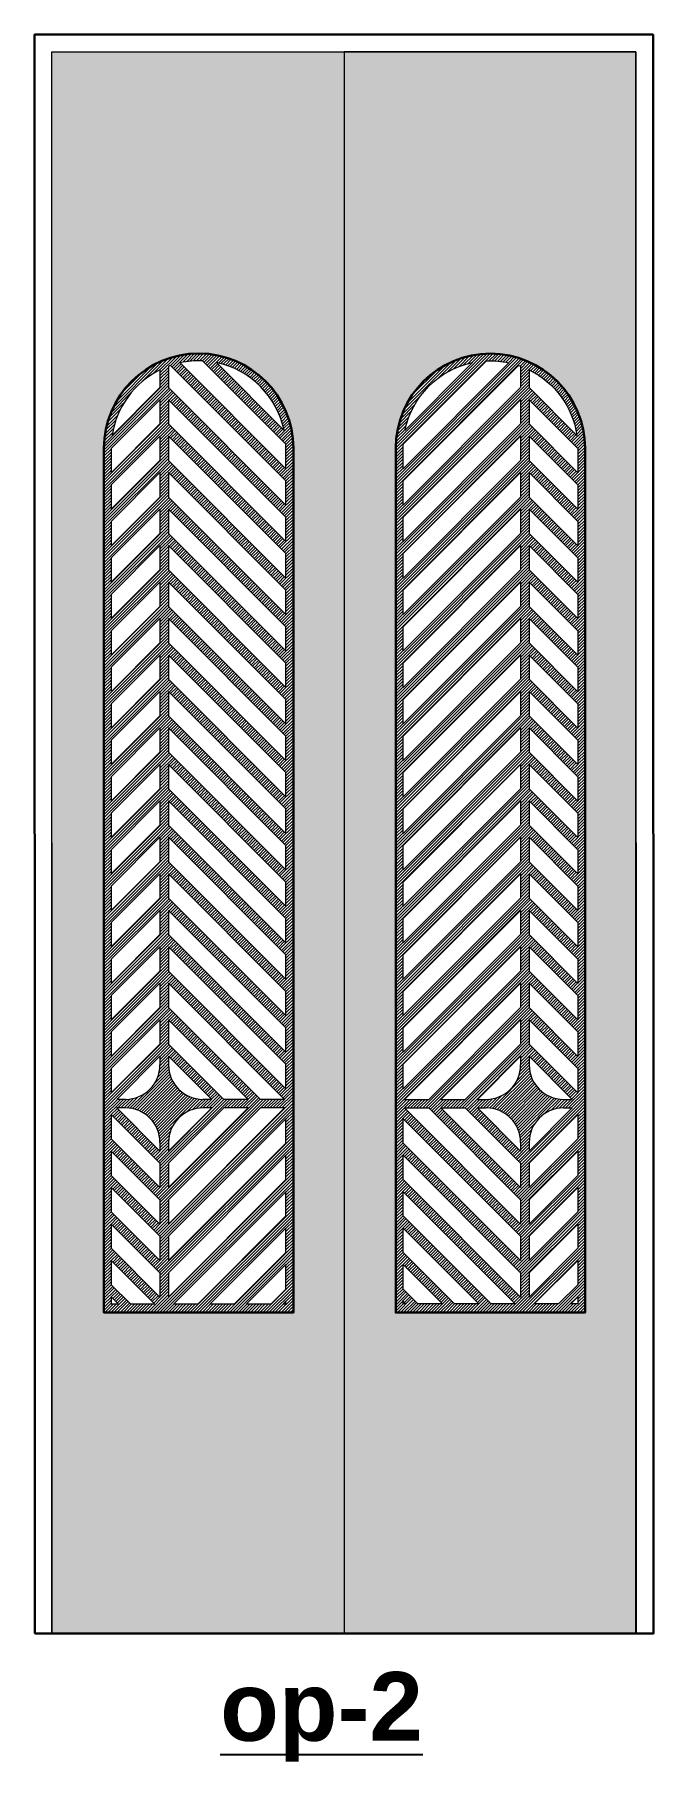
# Model space of a CAD drawing. Header units: millimetres. Extents: x 35877 to 3066687, y -650199 to -40525.
# Drawn here: x 147686.2 to 147722.2, y -180432.8 to -180332.4 of the extents above; entities that cross this region are included whole.
import ezdxf

# ---------------------------------------------------------------- set-up
doc = ezdxf.new("R2010")
doc.units = ezdxf.units.MM
doc.header["$MEASUREMENT"] = 0
for name, color, linetype, lineweight in [('A8_FURNITURE', 32, 'Continuous', 30), ('dim05', 1, 'Continuous', 13), ('doors', 36, 'Continuous', 15), ('Elevation 4.5', 206, 'Continuous', 5), ('Text', 7, 'Continuous', 15), ('wall', 7, 'Continuous', 30)]:
    doc.layers.add(name, color=color, linetype=linetype, lineweight=lineweight)
doc.styles.get("Standard").update_dxf_attribs({"font": 'arial.ttf', "height": 6})

msp = doc.modelspace()

# ---------------------------------------------------------------- hatches: boundary and pattern name
at = {"layer": 'A8_FURNITURE', "lineweight": 0, "true_color": 0x636466, "transparency": 33554687}
h = msp.add_hatch(dxfattribs=at)
h.set_pattern_fill('ANSI31', color=251)
h.set_pattern_definition([(45, (12.41911, 122.24368), (-0.08838834765, 0.08838834765), [])])
h.paths.add_polyline_path([(147690.22, -180356.43, -1), (147701.24, -180356.43), (147701.24, -180406.7), (147690.22, -180406.7)])
h.paths.add_polyline_path([(147693.98, -180396.8), (147693.98, -180397.31), (147696.49, -180394.8), (147695.98, -180394.8, 0.414214)], flags=16)
h.paths.add_polyline_path([(147691.48, -180394.8), (147690.97, -180394.8), (147693.48, -180397.31), (147693.48, -180396.8, 0.414214)], flags=16)
h.paths.add_polyline_path([(147695.98, -180394.3), (147696.49, -180394.3), (147693.98, -180391.79), (147693.98, -180392.3, 0.414214)], flags=16)
h.paths.add_polyline_path([(147693.48, -180392.3), (147693.48, -180391.79), (147690.97, -180394.3), (147691.48, -180394.3, 0.414214)], flags=16)
h.paths.add_polyline_path([(147693.98, -180398.02), (147693.98, -180399.43), (147698.61, -180394.8), (147697.19, -180394.8)], flags=16)
h.paths.add_polyline_path([(147690.64, -180395.18), (147690.64, -180396.6), (147693.48, -180399.43), (147693.48, -180398.02)], flags=16)
h.paths.add_polyline_path([(147697.19, -180394.3), (147698.61, -180394.3), (147693.98, -180389.67), (147693.98, -180391.09)], flags=16)
h.paths.add_polyline_path([(147693.48, -180391.09), (147693.48, -180389.67), (147690.64, -180392.51), (147690.64, -180393.92)], flags=16)
h.paths.add_polyline_path([(147693.98, -180400.14), (147693.98, -180401.55), (147700.73, -180394.8), (147699.32, -180394.8)], flags=16)
h.paths.add_polyline_path([(147690.64, -180397.31), (147690.64, -180398.72), (147693.48, -180401.55), (147693.48, -180400.14)], flags=16)
h.paths.add_polyline_path([(147699.32, -180394.3), (147700.73, -180394.3), (147693.98, -180387.55), (147693.98, -180388.96)], flags=16)
h.paths.add_polyline_path([(147693.48, -180388.96), (147693.48, -180387.55), (147690.64, -180390.38), (147690.64, -180391.8)], flags=16)
h.paths.add_polyline_path([(147693.98, -180402.26), (147693.98, -180403.68), (147700.81, -180396.84), (147700.81, -180395.43)], flags=16)
h.paths.add_polyline_path([(147690.64, -180399.43), (147690.64, -180400.84), (147693.48, -180403.68), (147693.48, -180402.26)], flags=16)
h.paths.add_polyline_path([(147700.81, -180393.68), (147700.81, -180392.26), (147693.98, -180385.43), (147693.98, -180386.84)], flags=16)
h.paths.add_polyline_path([(147690.64, -180389.68), (147693.48, -180386.84), (147693.48, -180385.43), (147690.64, -180388.26)], flags=16)
h.paths.add_polyline_path([(147693.98, -180404.38), (147693.98, -180405.8), (147700.81, -180398.96), (147700.81, -180397.55)], flags=16)
h.paths.add_polyline_path([(147700.81, -180391.56), (147700.81, -180390.14), (147693.98, -180383.31), (147693.98, -180384.72)], flags=16)
h.paths.add_polyline_path([(147690.64, -180401.55), (147690.64, -180402.96), (147693.48, -180405.8), (147693.48, -180404.38)], flags=16)
h.paths.add_polyline_path([(147694.28, -180406.2), (147695.7, -180406.2), (147700.81, -180401.08), (147700.81, -180399.67)], flags=16)
h.paths.add_polyline_path([(147690.64, -180387.56), (147693.48, -180384.72), (147693.48, -180383.31), (147690.64, -180386.14)], flags=16)
h.paths.add_polyline_path([(147700.81, -180389.43), (147700.81, -180388.02), (147693.98, -180381.19), (147693.98, -180382.6)], flags=16)
h.paths.add_polyline_path([(147690.64, -180403.67), (147690.64, -180405.08), (147691.76, -180406.2), (147693.17, -180406.2)], flags=16)
h.paths.add_polyline_path([(147700.81, -180401.79), (147696.4, -180406.2), (147697.82, -180406.2), (147700.81, -180403.2)], flags=16)
h.paths.add_polyline_path([(147690.64, -180385.43), (147693.48, -180382.6), (147693.48, -180381.19), (147690.64, -180384.02)], flags=16)
h.paths.add_polyline_path([(147700.81, -180387.31), (147700.81, -180385.9), (147693.98, -180379.06), (147693.98, -180380.48)], flags=16)
h.paths.add_polyline_path([(147700.81, -180403.91), (147698.52, -180406.2), (147699.94, -180406.2), (147700.81, -180405.33)], flags=16)
h.paths.add_polyline_path([(147690.64, -180405.79), (147690.64, -180406.2), (147691.05, -180406.2)], flags=16)
h.paths.add_polyline_path([(147700.81, -180385.19), (147700.81, -180383.78), (147693.98, -180376.94), (147693.98, -180378.36)], flags=16)
h.paths.add_polyline_path([(147690.64, -180383.31), (147693.48, -180380.48), (147693.48, -180379.06), (147690.64, -180381.9)], flags=16)
h.paths.add_polyline_path([(147700.81, -180406.03), (147700.65, -180406.2), (147700.81, -180406.2)], flags=16)
h.paths.add_polyline_path([(147700.81, -180383.07), (147700.81, -180381.66), (147693.98, -180374.82), (147693.98, -180376.24)], flags=16)
h.paths.add_polyline_path([(147690.64, -180381.19), (147693.48, -180378.36), (147693.48, -180376.94), (147690.64, -180379.78)], flags=16)
h.paths.add_polyline_path([(147700.81, -180380.95), (147700.81, -180379.54), (147693.98, -180372.7), (147693.98, -180374.11)], flags=16)
h.paths.add_polyline_path([(147690.64, -180379.07), (147693.48, -180376.24), (147693.48, -180374.82), (147690.64, -180377.66)], flags=16)
h.paths.add_polyline_path([(147700.81, -180378.83), (147700.81, -180377.41), (147693.98, -180370.58), (147693.98, -180371.99)], flags=16)
h.paths.add_polyline_path([(147690.64, -180376.95), (147693.48, -180374.11), (147693.48, -180372.7), (147690.64, -180375.54)], flags=16)
h.paths.add_polyline_path([(147700.81, -180376.71), (147700.81, -180375.29), (147693.98, -180368.46), (147693.98, -180369.87)], flags=16)
h.paths.add_polyline_path([(147690.64, -180374.83), (147693.48, -180371.99), (147693.48, -180370.58), (147690.64, -180373.41)], flags=16)
h.paths.add_polyline_path([(147700.81, -180374.59), (147700.81, -180373.17), (147693.98, -180366.34), (147693.98, -180367.75)], flags=16)
h.paths.add_polyline_path([(147690.64, -180372.71), (147693.48, -180369.87), (147693.48, -180368.46), (147690.64, -180371.29)], flags=16)
h.paths.add_polyline_path([(147700.81, -180372.46), (147700.81, -180371.05), (147693.98, -180364.22), (147693.98, -180365.63)], flags=16)
h.paths.add_polyline_path([(147690.64, -180370.59), (147693.48, -180367.75), (147693.48, -180366.34), (147690.64, -180369.17)], flags=16)
h.paths.add_polyline_path([(147700.81, -180370.34), (147700.81, -180368.93), (147693.98, -180362.09), (147693.98, -180363.51)], flags=16)
h.paths.add_polyline_path([(147690.64, -180368.46), (147693.48, -180365.63), (147693.48, -180364.22), (147690.64, -180367.05)], flags=16)
h.paths.add_polyline_path([(147700.81, -180368.22), (147700.81, -180366.81), (147693.98, -180359.97), (147693.98, -180361.39)], flags=16)
h.paths.add_polyline_path([(147690.64, -180366.34), (147693.48, -180363.51), (147693.48, -180362.09), (147690.64, -180364.93)], flags=16)
h.paths.add_polyline_path([(147700.81, -180366.1), (147700.81, -180364.69), (147693.98, -180357.85), (147693.98, -180359.27)], flags=16)
h.paths.add_polyline_path([(147690.64, -180364.22), (147693.48, -180361.39), (147693.48, -180359.97), (147690.64, -180362.81)], flags=16)
h.paths.add_polyline_path([(147700.81, -180363.98), (147700.81, -180362.56), (147693.98, -180355.73), (147693.98, -180357.14)], flags=16)
h.paths.add_polyline_path([(147690.64, -180362.1), (147693.48, -180359.27), (147693.48, -180357.85), (147690.64, -180360.69)], flags=16)
h.paths.add_polyline_path([(147700.81, -180361.86), (147700.81, -180360.44), (147693.98, -180353.61), (147693.98, -180355.02)], flags=16)
h.paths.add_polyline_path([(147690.64, -180359.98), (147693.48, -180357.14), (147693.48, -180355.73), (147690.64, -180358.56)], flags=16)
h.paths.add_polyline_path([(147700.81, -180359.74), (147700.81, -180358.32), (147694.1, -180351.61, 0.006506), (147693.98, -180351.66), (147693.98, -180352.9)], flags=16)
h.paths.add_polyline_path([(147690.64, -180357.86), (147693.48, -180355.02), (147693.48, -180353.61), (147690.64, -180356.44)], flags=16)
h.paths.add_polyline_path([(147700.81, -180357.62), (147700.81, -180356.43, 0.011552), (147700.81, -180356.2), (147695.96, -180351.35, 0.06468), (147694.66, -180351.46)], flags=16)
h.paths.add_polyline_path([(147690.7, -180355.68), (147693.48, -180352.9), (147693.48, -180351.87, 0.245916)], flags=16)
h.paths.add_polyline_path([(147700.7, -180355.39, 0.297541), (147696.77, -180351.45)], flags=16)
h = msp.add_hatch(dxfattribs=at)
h.set_pattern_fill('ANSI31', color=251)
h.set_pattern_definition([(45, (46.41413, 122.24368), (-0.08838834765, 0.08838834765), [])])
h.paths.add_polyline_path([(147718.21, -180356.43, 1), (147707.2, -180356.43), (147707.2, -180406.7), (147718.21, -180406.7)])
h.paths.add_polyline_path([(147714.46, -180396.8), (147714.46, -180397.31), (147711.95, -180394.8), (147712.46, -180394.8, -0.414214)], flags=16)
h.paths.add_polyline_path([(147716.96, -180394.8), (147717.47, -180394.8), (147714.96, -180397.31), (147714.96, -180396.8, -0.414214)], flags=16)
h.paths.add_polyline_path([(147712.46, -180394.3), (147711.95, -180394.3), (147714.46, -180391.79), (147714.46, -180392.3, -0.414214)], flags=16)
h.paths.add_polyline_path([(147714.96, -180392.3), (147714.96, -180391.79), (147717.47, -180394.3), (147716.96, -180394.3, -0.414214)], flags=16)
h.paths.add_polyline_path([(147714.46, -180398.02), (147714.46, -180399.43), (147709.82, -180394.8), (147711.24, -180394.8)], flags=16)
h.paths.add_polyline_path([(147717.79, -180395.18), (147717.79, -180396.6), (147714.96, -180399.43), (147714.96, -180398.02)], flags=16)
h.paths.add_polyline_path([(147711.24, -180394.3), (147709.82, -180394.3), (147714.46, -180389.67), (147714.46, -180391.09)], flags=16)
h.paths.add_polyline_path([(147714.96, -180391.09), (147714.96, -180389.67), (147717.79, -180392.51), (147717.79, -180393.92)], flags=16)
h.paths.add_polyline_path([(147714.46, -180400.14), (147714.46, -180401.55), (147707.7, -180394.8), (147709.12, -180394.8)], flags=16)
h.paths.add_polyline_path([(147717.79, -180397.31), (147717.79, -180398.72), (147714.96, -180401.55), (147714.96, -180400.14)], flags=16)
h.paths.add_polyline_path([(147709.12, -180394.3), (147707.7, -180394.3), (147714.46, -180387.55), (147714.46, -180388.96)], flags=16)
h.paths.add_polyline_path([(147714.96, -180388.96), (147714.96, -180387.55), (147717.79, -180390.38), (147717.79, -180391.8)], flags=16)
h.paths.add_polyline_path([(147714.46, -180402.26), (147714.46, -180403.68), (147707.62, -180396.84), (147707.62, -180395.43)], flags=16)
h.paths.add_polyline_path([(147717.79, -180399.43), (147717.79, -180400.84), (147714.96, -180403.68), (147714.96, -180402.26)], flags=16)
h.paths.add_polyline_path([(147707.62, -180393.68), (147707.62, -180392.26), (147714.46, -180385.43), (147714.46, -180386.84)], flags=16)
h.paths.add_polyline_path([(147717.79, -180389.68), (147714.96, -180386.84), (147714.96, -180385.43), (147717.79, -180388.26)], flags=16)
h.paths.add_polyline_path([(147714.46, -180404.38), (147714.46, -180405.8), (147707.62, -180398.96), (147707.62, -180397.55)], flags=16)
h.paths.add_polyline_path([(147707.62, -180391.56), (147707.62, -180390.14), (147714.46, -180383.31), (147714.46, -180384.72)], flags=16)
h.paths.add_polyline_path([(147717.79, -180401.55), (147717.79, -180402.96), (147714.96, -180405.8), (147714.96, -180404.38)], flags=16)
h.paths.add_polyline_path([(147714.15, -180406.2), (147712.74, -180406.2), (147707.62, -180401.08), (147707.62, -180399.67)], flags=16)
h.paths.add_polyline_path([(147717.79, -180387.56), (147714.96, -180384.72), (147714.96, -180383.31), (147717.79, -180386.14)], flags=16)
h.paths.add_polyline_path([(147707.62, -180389.43), (147707.62, -180388.02), (147714.46, -180381.19), (147714.46, -180382.6)], flags=16)
h.paths.add_polyline_path([(147717.79, -180403.67), (147717.79, -180405.08), (147716.67, -180406.2), (147715.26, -180406.2)], flags=16)
h.paths.add_polyline_path([(147707.62, -180401.79), (147712.03, -180406.2), (147710.61, -180406.2), (147707.62, -180403.2)], flags=16)
h.paths.add_polyline_path([(147717.79, -180385.43), (147714.96, -180382.6), (147714.96, -180381.19), (147717.79, -180384.02)], flags=16)
h.paths.add_polyline_path([(147707.62, -180387.31), (147707.62, -180385.9), (147714.46, -180379.06), (147714.46, -180380.48)], flags=16)
h.paths.add_polyline_path([(147707.62, -180403.91), (147709.91, -180406.2), (147708.49, -180406.2), (147707.62, -180405.33)], flags=16)
h.paths.add_polyline_path([(147717.79, -180405.79), (147717.79, -180406.2), (147717.38, -180406.2)], flags=16)
h.paths.add_polyline_path([(147707.62, -180385.19), (147707.62, -180383.78), (147714.46, -180376.94), (147714.46, -180378.36)], flags=16)
h.paths.add_polyline_path([(147717.79, -180383.31), (147714.96, -180380.48), (147714.96, -180379.06), (147717.79, -180381.9)], flags=16)
h.paths.add_polyline_path([(147707.62, -180406.03), (147707.79, -180406.2), (147707.62, -180406.2)], flags=16)
h.paths.add_polyline_path([(147707.62, -180383.07), (147707.62, -180381.66), (147714.46, -180374.82), (147714.46, -180376.24)], flags=16)
h.paths.add_polyline_path([(147717.79, -180381.19), (147714.96, -180378.36), (147714.96, -180376.94), (147717.79, -180379.78)], flags=16)
h.paths.add_polyline_path([(147707.62, -180380.95), (147707.62, -180379.54), (147714.46, -180372.7), (147714.46, -180374.11)], flags=16)
h.paths.add_polyline_path([(147717.79, -180379.07), (147714.96, -180376.24), (147714.96, -180374.82), (147717.79, -180377.66)], flags=16)
h.paths.add_polyline_path([(147707.62, -180378.83), (147707.62, -180377.41), (147714.46, -180370.58), (147714.46, -180371.99)], flags=16)
h.paths.add_polyline_path([(147717.79, -180376.95), (147714.96, -180374.11), (147714.96, -180372.7), (147717.79, -180375.54)], flags=16)
h.paths.add_polyline_path([(147707.62, -180376.71), (147707.62, -180375.29), (147714.46, -180368.46), (147714.46, -180369.87)], flags=16)
h.paths.add_polyline_path([(147717.79, -180374.83), (147714.96, -180371.99), (147714.96, -180370.58), (147717.79, -180373.41)], flags=16)
h.paths.add_polyline_path([(147707.62, -180374.59), (147707.62, -180373.17), (147714.46, -180366.34), (147714.46, -180367.75)], flags=16)
h.paths.add_polyline_path([(147717.79, -180372.71), (147714.96, -180369.87), (147714.96, -180368.46), (147717.79, -180371.29)], flags=16)
h.paths.add_polyline_path([(147707.62, -180372.46), (147707.62, -180371.05), (147714.46, -180364.22), (147714.46, -180365.63)], flags=16)
h.paths.add_polyline_path([(147717.79, -180370.59), (147714.96, -180367.75), (147714.96, -180366.34), (147717.79, -180369.17)], flags=16)
h.paths.add_polyline_path([(147707.62, -180370.34), (147707.62, -180368.93), (147714.46, -180362.09), (147714.46, -180363.51)], flags=16)
h.paths.add_polyline_path([(147717.79, -180368.46), (147714.96, -180365.63), (147714.96, -180364.22), (147717.79, -180367.05)], flags=16)
h.paths.add_polyline_path([(147707.62, -180368.22), (147707.62, -180366.81), (147714.46, -180359.97), (147714.46, -180361.39)], flags=16)
h.paths.add_polyline_path([(147717.79, -180366.34), (147714.96, -180363.51), (147714.96, -180362.09), (147717.79, -180364.93)], flags=16)
h.paths.add_polyline_path([(147707.62, -180366.1), (147707.62, -180364.69), (147714.46, -180357.85), (147714.46, -180359.27)], flags=16)
h.paths.add_polyline_path([(147717.79, -180364.22), (147714.96, -180361.39), (147714.96, -180359.97), (147717.79, -180362.81)], flags=16)
h.paths.add_polyline_path([(147707.62, -180363.98), (147707.62, -180362.56), (147714.46, -180355.73), (147714.46, -180357.14)], flags=16)
h.paths.add_polyline_path([(147717.79, -180362.1), (147714.96, -180359.27), (147714.96, -180357.85), (147717.79, -180360.69)], flags=16)
h.paths.add_polyline_path([(147707.62, -180361.86), (147707.62, -180360.44), (147714.46, -180353.61), (147714.46, -180355.02)], flags=16)
h.paths.add_polyline_path([(147717.79, -180359.98), (147714.96, -180357.14), (147714.96, -180355.73), (147717.79, -180358.56)], flags=16)
h.paths.add_polyline_path([(147707.62, -180359.74), (147707.62, -180358.32), (147714.33, -180351.61, -0.006506), (147714.46, -180351.66), (147714.46, -180352.9)], flags=16)
h.paths.add_polyline_path([(147717.79, -180357.86), (147714.96, -180355.02), (147714.96, -180353.61), (147717.79, -180356.44)], flags=16)
h.paths.add_polyline_path([(147707.62, -180357.62), (147707.62, -180356.43, -0.011552), (147707.63, -180356.2), (147712.47, -180351.35, -0.06468), (147713.78, -180351.46)], flags=16)
h.paths.add_polyline_path([(147717.74, -180355.68), (147714.96, -180352.9), (147714.96, -180351.87, -0.245916)], flags=16)
h.paths.add_polyline_path([(147707.73, -180355.39, -0.297541), (147711.66, -180351.45)], flags=16)
at = {"layer": 'dim05', "lineweight": 0, "true_color": 0xfecc66, "transparency": 33554630}
h = msp.add_hatch(color=31, dxfattribs=at)
h.dxf.hatch_style = 1
h.paths.add_polyline_path([(147704.2, -180333.37), (147687.18, -180333.37), (147687.2, -180425.37), (147704.2, -180425.37)])
h.paths.add_polyline_path([(147701.24, -180356.43), (147701.24, -180406.7), (147690.22, -180406.7), (147690.22, -180356.43, -1)], flags=16)
h.paths.add_polyline_path([(147696.77, -180351.45, -0.297541), (147700.7, -180355.39)], flags=0)
h.paths.add_polyline_path([(147695.96, -180351.35), (147700.81, -180356.2, -0.011552), (147700.81, -180356.43), (147700.81, -180357.62), (147694.66, -180351.46, -0.06468)], flags=0)
h.paths.add_polyline_path([(147694.1, -180351.61), (147700.81, -180358.32), (147700.81, -180359.74), (147693.98, -180352.9), (147693.98, -180351.66, -0.006506)], flags=0)
h.paths.add_polyline_path([(147693.48, -180351.87), (147693.48, -180352.9), (147690.7, -180355.68, -0.245916)], flags=0)
h.paths.add_polyline_path([(147693.98, -180353.61), (147700.81, -180360.44), (147700.81, -180361.86), (147693.98, -180355.02)], flags=0)
h.paths.add_polyline_path([(147693.48, -180353.61), (147693.48, -180355.02), (147690.64, -180357.86), (147690.64, -180356.44)], flags=0)
h.paths.add_polyline_path([(147693.98, -180355.73), (147700.81, -180362.56), (147700.81, -180363.98), (147693.98, -180357.14)], flags=0)
h.paths.add_polyline_path([(147693.48, -180355.73), (147693.48, -180357.14), (147690.64, -180359.98), (147690.64, -180358.56)], flags=0)
h.paths.add_polyline_path([(147693.98, -180357.85), (147700.81, -180364.69), (147700.81, -180366.1), (147693.98, -180359.27)], flags=0)
h.paths.add_polyline_path([(147693.48, -180357.85), (147693.48, -180359.27), (147690.64, -180362.1), (147690.64, -180360.69)], flags=0)
h.paths.add_polyline_path([(147693.98, -180359.97), (147700.81, -180366.81), (147700.81, -180368.22), (147693.98, -180361.39)], flags=0)
h.paths.add_polyline_path([(147693.48, -180359.97), (147693.48, -180361.39), (147690.64, -180364.22), (147690.64, -180362.81)], flags=0)
h.paths.add_polyline_path([(147693.98, -180362.09), (147700.81, -180368.93), (147700.81, -180370.34), (147693.98, -180363.51)], flags=0)
h.paths.add_polyline_path([(147693.48, -180362.09), (147693.48, -180363.51), (147690.64, -180366.34), (147690.64, -180364.93)], flags=0)
h.paths.add_polyline_path([(147693.98, -180364.22), (147700.81, -180371.05), (147700.81, -180372.46), (147693.98, -180365.63)], flags=0)
h.paths.add_polyline_path([(147693.48, -180364.22), (147693.48, -180365.63), (147690.64, -180368.46), (147690.64, -180367.05)], flags=0)
h.paths.add_polyline_path([(147693.98, -180366.34), (147700.81, -180373.17), (147700.81, -180374.59), (147693.98, -180367.75)], flags=0)
h.paths.add_polyline_path([(147693.48, -180366.34), (147693.48, -180367.75), (147690.64, -180370.59), (147690.64, -180369.17)], flags=0)
h.paths.add_polyline_path([(147693.98, -180368.46), (147700.81, -180375.29), (147700.81, -180376.71), (147693.98, -180369.87)], flags=0)
h.paths.add_polyline_path([(147693.48, -180368.46), (147693.48, -180369.87), (147690.64, -180372.71), (147690.64, -180371.29)], flags=0)
h.paths.add_polyline_path([(147693.98, -180370.58), (147700.81, -180377.41), (147700.81, -180378.83), (147693.98, -180371.99)], flags=0)
h.paths.add_polyline_path([(147693.48, -180370.58), (147693.48, -180371.99), (147690.64, -180374.83), (147690.64, -180373.41)], flags=0)
h.paths.add_polyline_path([(147693.98, -180372.7), (147700.81, -180379.54), (147700.81, -180380.95), (147693.98, -180374.11)], flags=0)
h.paths.add_polyline_path([(147693.48, -180372.7), (147693.48, -180374.11), (147690.64, -180376.95), (147690.64, -180375.54)], flags=0)
h.paths.add_polyline_path([(147693.98, -180374.82), (147700.81, -180381.66), (147700.81, -180383.07), (147693.98, -180376.24)], flags=0)
h.paths.add_polyline_path([(147693.48, -180374.82), (147693.48, -180376.24), (147690.64, -180379.07), (147690.64, -180377.66)], flags=0)
h.paths.add_polyline_path([(147693.98, -180376.94), (147700.81, -180383.78), (147700.81, -180385.19), (147693.98, -180378.36)], flags=0)
h.paths.add_polyline_path([(147693.48, -180376.94), (147693.48, -180378.36), (147690.64, -180381.19), (147690.64, -180379.78)], flags=0)
h.paths.add_polyline_path([(147693.98, -180379.06), (147700.81, -180385.9), (147700.81, -180387.31), (147693.98, -180380.48)], flags=0)
h.paths.add_polyline_path([(147693.48, -180379.06), (147693.48, -180380.48), (147690.64, -180383.31), (147690.64, -180381.9)], flags=0)
h.paths.add_polyline_path([(147693.98, -180381.19), (147700.81, -180388.02), (147700.81, -180389.43), (147693.98, -180382.6)], flags=0)
h.paths.add_polyline_path([(147693.48, -180381.19), (147693.48, -180382.6), (147690.64, -180385.43), (147690.64, -180384.02)], flags=0)
h.paths.add_polyline_path([(147693.98, -180383.31), (147700.81, -180390.14), (147700.81, -180391.56), (147693.98, -180384.72)], flags=0)
h.paths.add_polyline_path([(147693.48, -180383.31), (147693.48, -180384.72), (147690.64, -180387.56), (147690.64, -180386.14)], flags=0)
h.paths.add_polyline_path([(147693.98, -180385.43), (147700.81, -180392.26), (147700.81, -180393.68), (147693.98, -180386.84)], flags=0)
h.paths.add_polyline_path([(147693.48, -180385.43), (147693.48, -180386.84), (147690.64, -180389.68), (147690.64, -180388.26)], flags=0)
h.paths.add_polyline_path([(147693.98, -180387.55), (147700.73, -180394.3), (147699.32, -180394.3), (147693.98, -180388.96)], flags=0)
h.paths.add_polyline_path([(147693.48, -180387.55), (147693.48, -180388.96), (147690.64, -180391.8), (147690.64, -180390.38)], flags=0)
h.paths.add_polyline_path([(147693.98, -180389.67), (147698.61, -180394.3), (147697.19, -180394.3), (147693.98, -180391.09)], flags=0)
h.paths.add_polyline_path([(147693.48, -180389.67), (147693.48, -180391.09), (147690.64, -180393.92), (147690.64, -180392.51)], flags=0)
h.paths.add_polyline_path([(147693.98, -180391.79), (147696.49, -180394.3), (147695.98, -180394.3, -0.414214), (147693.98, -180392.3)], flags=0)
h.paths.add_polyline_path([(147693.48, -180391.79), (147693.48, -180392.3, -0.414214), (147691.48, -180394.3), (147690.97, -180394.3)], flags=0)
h.paths.add_polyline_path([(147698.61, -180394.8), (147693.98, -180399.43), (147693.98, -180398.02), (147697.19, -180394.8)], flags=0)
h.paths.add_polyline_path([(147699.32, -180394.8), (147700.73, -180394.8), (147693.98, -180401.55), (147693.98, -180400.14)], flags=0)
h.paths.add_polyline_path([(147696.49, -180394.8), (147693.98, -180397.31), (147693.98, -180396.8, -0.414214), (147695.98, -180394.8)], flags=0)
h.paths.add_polyline_path([(147693.48, -180396.8), (147693.48, -180397.31), (147690.97, -180394.8), (147691.48, -180394.8, -0.414214)], flags=0)
h.paths.add_polyline_path([(147700.81, -180395.43), (147700.81, -180396.84), (147693.98, -180403.68), (147693.98, -180402.26)], flags=0)
h.paths.add_polyline_path([(147690.64, -180395.18), (147693.48, -180398.02), (147693.48, -180399.43), (147690.64, -180396.6)], flags=0)
h.paths.add_polyline_path([(147700.81, -180397.55), (147700.81, -180398.96), (147693.98, -180405.8), (147693.98, -180404.38)], flags=0)
h.paths.add_polyline_path([(147690.64, -180397.31), (147693.48, -180400.14), (147693.48, -180401.55), (147690.64, -180398.72)], flags=0)
h.paths.add_polyline_path([(147700.81, -180399.67), (147700.81, -180401.08), (147695.7, -180406.2), (147694.28, -180406.2)], flags=0)
h.paths.add_polyline_path([(147690.64, -180399.43), (147693.48, -180402.26), (147693.48, -180403.68), (147690.64, -180400.84)], flags=0)
h.paths.add_polyline_path([(147700.81, -180401.79), (147700.81, -180403.2), (147697.82, -180406.2), (147696.4, -180406.2)], flags=0)
h.paths.add_polyline_path([(147690.64, -180401.55), (147693.48, -180404.38), (147693.48, -180405.8), (147690.64, -180402.96)], flags=0)
h.paths.add_polyline_path([(147700.81, -180403.91), (147700.81, -180405.33), (147699.94, -180406.2), (147698.52, -180406.2)], flags=0)
h.paths.add_polyline_path([(147690.64, -180403.67), (147693.17, -180406.2), (147691.76, -180406.2), (147690.64, -180405.08)], flags=0)
h.paths.add_polyline_path([(147700.81, -180406.03), (147700.81, -180406.2), (147700.65, -180406.2)], flags=0)
h.paths.add_polyline_path([(147690.64, -180405.79), (147691.05, -180406.2), (147690.64, -180406.2)], flags=0)
h.paths.add_polyline_path([(147721.17, -180333.37), (147704.2, -180333.37), (147704.2, -180425.37), (147721.17, -180425.37)])
h.paths.add_polyline_path([(147718.21, -180356.43), (147718.21, -180406.7), (147707.2, -180406.7), (147707.2, -180356.43, -1)], flags=16)
h.paths.add_polyline_path([(147712.47, -180351.35, -0.06468), (147713.78, -180351.46), (147707.62, -180357.62), (147707.62, -180356.43, -0.011552), (147707.63, -180356.2)], flags=0)
h.paths.add_polyline_path([(147711.66, -180351.45), (147707.73, -180355.39, -0.297541)], flags=0)
h.paths.add_polyline_path([(147714.33, -180351.61, -0.006506), (147714.46, -180351.66), (147714.46, -180352.9), (147707.62, -180359.74), (147707.62, -180358.32)], flags=0)
h.paths.add_polyline_path([(147714.96, -180351.87, -0.245916), (147717.74, -180355.68), (147714.96, -180352.9)], flags=0)
h.paths.add_polyline_path([(147714.46, -180353.61), (147714.46, -180355.02), (147707.62, -180361.86), (147707.62, -180360.44)], flags=0)
h.paths.add_polyline_path([(147714.96, -180353.61), (147717.79, -180356.44), (147717.79, -180357.86), (147714.96, -180355.02)], flags=0)
h.paths.add_polyline_path([(147714.46, -180355.73), (147714.46, -180357.14), (147707.62, -180363.98), (147707.62, -180362.56)], flags=0)
h.paths.add_polyline_path([(147714.96, -180355.73), (147717.79, -180358.56), (147717.79, -180359.98), (147714.96, -180357.14)], flags=0)
h.paths.add_polyline_path([(147714.46, -180357.85), (147714.46, -180359.27), (147707.62, -180366.1), (147707.62, -180364.69)], flags=0)
h.paths.add_polyline_path([(147714.96, -180357.85), (147717.79, -180360.69), (147717.79, -180362.1), (147714.96, -180359.27)], flags=0)
h.paths.add_polyline_path([(147714.46, -180359.97), (147714.46, -180361.39), (147707.62, -180368.22), (147707.62, -180366.81)], flags=0)
h.paths.add_polyline_path([(147714.96, -180359.97), (147717.79, -180362.81), (147717.79, -180364.22), (147714.96, -180361.39)], flags=0)
h.paths.add_polyline_path([(147714.46, -180362.09), (147714.46, -180363.51), (147707.62, -180370.34), (147707.62, -180368.93)], flags=0)
h.paths.add_polyline_path([(147714.96, -180362.09), (147717.79, -180364.93), (147717.79, -180366.34), (147714.96, -180363.51)], flags=0)
h.paths.add_polyline_path([(147714.46, -180364.22), (147714.46, -180365.63), (147707.62, -180372.46), (147707.62, -180371.05)], flags=0)
h.paths.add_polyline_path([(147714.96, -180364.22), (147717.79, -180367.05), (147717.79, -180368.46), (147714.96, -180365.63)], flags=0)
h.paths.add_polyline_path([(147714.46, -180366.34), (147714.46, -180367.75), (147707.62, -180374.59), (147707.62, -180373.17)], flags=0)
h.paths.add_polyline_path([(147714.96, -180366.34), (147717.79, -180369.17), (147717.79, -180370.59), (147714.96, -180367.75)], flags=0)
h.paths.add_polyline_path([(147714.46, -180368.46), (147714.46, -180369.87), (147707.62, -180376.71), (147707.62, -180375.29)], flags=0)
h.paths.add_polyline_path([(147714.96, -180368.46), (147717.79, -180371.29), (147717.79, -180372.71), (147714.96, -180369.87)], flags=0)
h.paths.add_polyline_path([(147714.46, -180370.58), (147714.46, -180371.99), (147707.62, -180378.83), (147707.62, -180377.41)], flags=0)
h.paths.add_polyline_path([(147714.96, -180370.58), (147717.79, -180373.41), (147717.79, -180374.83), (147714.96, -180371.99)], flags=0)
h.paths.add_polyline_path([(147714.46, -180372.7), (147714.46, -180374.11), (147707.62, -180380.95), (147707.62, -180379.54)], flags=0)
h.paths.add_polyline_path([(147714.96, -180372.7), (147717.79, -180375.54), (147717.79, -180376.95), (147714.96, -180374.11)], flags=0)
h.paths.add_polyline_path([(147714.46, -180374.82), (147714.46, -180376.24), (147707.62, -180383.07), (147707.62, -180381.66)], flags=0)
h.paths.add_polyline_path([(147714.96, -180374.82), (147717.79, -180377.66), (147717.79, -180379.07), (147714.96, -180376.24)], flags=0)
h.paths.add_polyline_path([(147714.46, -180376.94), (147714.46, -180378.36), (147707.62, -180385.19), (147707.62, -180383.78)], flags=0)
h.paths.add_polyline_path([(147714.96, -180376.94), (147717.79, -180379.78), (147717.79, -180381.19), (147714.96, -180378.36)], flags=0)
h.paths.add_polyline_path([(147714.46, -180379.06), (147714.46, -180380.48), (147707.62, -180387.31), (147707.62, -180385.9)], flags=0)
h.paths.add_polyline_path([(147714.96, -180379.06), (147717.79, -180381.9), (147717.79, -180383.31), (147714.96, -180380.48)], flags=0)
h.paths.add_polyline_path([(147714.46, -180381.19), (147714.46, -180382.6), (147707.62, -180389.43), (147707.62, -180388.02)], flags=0)
h.paths.add_polyline_path([(147714.96, -180381.19), (147717.79, -180384.02), (147717.79, -180385.43), (147714.96, -180382.6)], flags=0)
h.paths.add_polyline_path([(147714.46, -180383.31), (147714.46, -180384.72), (147707.62, -180391.56), (147707.62, -180390.14)], flags=0)
h.paths.add_polyline_path([(147714.96, -180383.31), (147717.79, -180386.14), (147717.79, -180387.56), (147714.96, -180384.72)], flags=0)
h.paths.add_polyline_path([(147714.46, -180385.43), (147714.46, -180386.84), (147707.62, -180393.68), (147707.62, -180392.26)], flags=0)
h.paths.add_polyline_path([(147714.96, -180385.43), (147717.79, -180388.26), (147717.79, -180389.68), (147714.96, -180386.84)], flags=0)
h.paths.add_polyline_path([(147714.46, -180387.55), (147714.46, -180388.96), (147709.12, -180394.3), (147707.7, -180394.3)], flags=0)
h.paths.add_polyline_path([(147714.96, -180387.55), (147717.79, -180390.38), (147717.79, -180391.8), (147714.96, -180388.96)], flags=0)
h.paths.add_polyline_path([(147714.46, -180389.67), (147714.46, -180391.09), (147711.24, -180394.3), (147709.82, -180394.3)], flags=0)
h.paths.add_polyline_path([(147714.96, -180389.67), (147717.79, -180392.51), (147717.79, -180393.92), (147714.96, -180391.09)], flags=0)
h.paths.add_polyline_path([(147714.46, -180391.79), (147714.46, -180392.3, -0.414214), (147712.46, -180394.3), (147711.95, -180394.3)], flags=0)
h.paths.add_polyline_path([(147714.96, -180391.79), (147717.47, -180394.3), (147716.96, -180394.3, -0.414214), (147714.96, -180392.3)], flags=0)
h.paths.add_polyline_path([(147712.46, -180394.8, -0.414214), (147714.46, -180396.8), (147714.46, -180397.31), (147711.95, -180394.8)], flags=0)
h.paths.add_polyline_path([(147711.24, -180394.8), (147714.46, -180398.02), (147714.46, -180399.43), (147709.82, -180394.8)], flags=0)
h.paths.add_polyline_path([(147709.12, -180394.8), (147714.46, -180400.14), (147714.46, -180401.55), (147707.7, -180394.8)], flags=0)
h.paths.add_polyline_path([(147716.96, -180394.8), (147717.47, -180394.8), (147714.96, -180397.31), (147714.96, -180396.8, -0.414214)], flags=0)
h.paths.add_polyline_path([(147717.79, -180395.18), (147717.79, -180396.6), (147714.96, -180399.43), (147714.96, -180398.02)], flags=0)
h.paths.add_polyline_path([(147707.62, -180395.43), (147714.46, -180402.26), (147714.46, -180403.68), (147707.62, -180396.84)], flags=0)
h.paths.add_polyline_path([(147717.79, -180397.31), (147717.79, -180398.72), (147714.96, -180401.55), (147714.96, -180400.14)], flags=0)
h.paths.add_polyline_path([(147707.62, -180397.55), (147714.46, -180404.38), (147714.46, -180405.8), (147707.62, -180398.96)], flags=0)
h.paths.add_polyline_path([(147717.79, -180399.43), (147717.79, -180400.84), (147714.96, -180403.68), (147714.96, -180402.26)], flags=0)
h.paths.add_polyline_path([(147707.62, -180399.67), (147714.15, -180406.2), (147712.74, -180406.2), (147707.62, -180401.08)], flags=0)
h.paths.add_polyline_path([(147717.79, -180401.55), (147717.79, -180402.96), (147714.96, -180405.8), (147714.96, -180404.38)], flags=0)
h.paths.add_polyline_path([(147707.62, -180401.79), (147712.03, -180406.2), (147710.61, -180406.2), (147707.62, -180403.2)], flags=0)
h.paths.add_polyline_path([(147717.79, -180403.67), (147717.79, -180405.08), (147716.67, -180406.2), (147715.26, -180406.2)], flags=0)
h.paths.add_polyline_path([(147707.62, -180403.91), (147709.91, -180406.2), (147708.49, -180406.2), (147707.62, -180405.33)], flags=0)
h.paths.add_polyline_path([(147717.79, -180405.79), (147717.79, -180406.2), (147717.38, -180406.2)], flags=0)
h.paths.add_polyline_path([(147707.62, -180406.03), (147707.79, -180406.2), (147707.62, -180406.2)], flags=0)

# ---------------------------------------------------------------- linework, layer by layer
at = {"layer": 'A8_FURNITURE', "color": 18, "lineweight": 0, "true_color": 0x000000, "transparency": 33554687}
for p, q in [((147693.48, -180351.87), (147693.48, -180352.9)), ((147693.98, -180351.66), (147693.98, -180352.9)), ((147700.81, -180358.32), (147694.1, -180351.61)), ((147700.81, -180357.62), (147694.66, -180351.46)), ((147700.81, -180356.2), (147695.96, -180351.35)), ((147700.7, -180355.39), (147696.77, -180351.45)), ((147707.62, -180357.62), (147713.78, -180351.46)), ((147707.62, -180358.32), (147714.33, -180351.61)), ((147707.63, -180356.2), (147712.47, -180351.35)), ((147707.73, -180355.39), (147711.66, -180351.45)), ((147714.46, -180351.66), (147714.46, -180352.9)), ((147714.96, -180351.87), (147714.96, -180352.9)), ((147690.7, -180355.68), (147693.48, -180352.9)), ((147700.81, -180359.74), (147693.98, -180352.9)), ((147707.62, -180359.74), (147714.46, -180352.9)), ((147717.74, -180355.68), (147714.96, -180352.9)), ((147690.64, -180356.44), (147693.48, -180353.61)), ((147693.48, -180353.61), (147693.48, -180355.02)), ((147693.98, -180353.61), (147693.98, -180355.02)), ((147700.81, -180360.44), (147693.98, -180353.61)), ((147707.62, -180360.44), (147714.46, -180353.61)), ((147714.46, -180353.61), (147714.46, -180355.02)), ((147717.79, -180356.44), (147714.96, -180353.61)), ((147714.96, -180353.61), (147714.96, -180355.02)), ((147690.64, -180357.86), (147693.48, -180355.02)), ((147700.81, -180361.86), (147693.98, -180355.02)), ((147707.62, -180361.86), (147714.46, -180355.02)), ((147717.79, -180357.86), (147714.96, -180355.02)), ((147690.64, -180358.56), (147693.48, -180355.73)), ((147693.48, -180355.73), (147693.48, -180357.14)), ((147693.98, -180355.73), (147693.98, -180357.14)), ((147700.81, -180362.56), (147693.98, -180355.73)), ((147707.62, -180362.56), (147714.46, -180355.73)), ((147714.46, -180355.73), (147714.46, -180357.14)), ((147717.79, -180358.56), (147714.96, -180355.73)), ((147714.96, -180355.73), (147714.96, -180357.14)), ((147690.64, -180359.98), (147693.48, -180357.14)), ((147700.81, -180363.98), (147693.98, -180357.14)), ((147707.62, -180363.98), (147714.46, -180357.14)), ((147717.79, -180359.98), (147714.96, -180357.14)), ((147690.64, -180360.69), (147693.48, -180357.85)), ((147693.48, -180357.85), (147693.48, -180359.27)), ((147693.98, -180357.85), (147693.98, -180359.27)), ((147700.81, -180364.69), (147693.98, -180357.85)), ((147707.62, -180364.69), (147714.46, -180357.85)), ((147714.46, -180357.85), (147714.46, -180359.27)), ((147717.79, -180360.69), (147714.96, -180357.85)), ((147714.96, -180357.85), (147714.96, -180359.27)), ((147690.64, -180362.1), (147693.48, -180359.27)), ((147700.81, -180366.1), (147693.98, -180359.27)), ((147707.62, -180366.1), (147714.46, -180359.27)), ((147717.79, -180362.1), (147714.96, -180359.27)), ((147690.64, -180362.81), (147693.48, -180359.97)), ((147693.48, -180359.97), (147693.48, -180361.39)), ((147693.98, -180359.97), (147693.98, -180361.39)), ((147700.81, -180366.81), (147693.98, -180359.97)), ((147707.62, -180366.81), (147714.46, -180359.97)), ((147714.46, -180359.97), (147714.46, -180361.39)), ((147717.79, -180362.81), (147714.96, -180359.97)), ((147714.96, -180359.97), (147714.96, -180361.39)), ((147690.64, -180364.22), (147693.48, -180361.39)), ((147690.64, -180364.93), (147693.48, -180362.09)), ((147693.48, -180362.09), (147693.48, -180363.51)), ((147700.81, -180368.22), (147693.98, -180361.39)), ((147693.98, -180362.09), (147693.98, -180363.51)), ((147700.81, -180368.93), (147693.98, -180362.09)), ((147707.62, -180368.22), (147714.46, -180361.39)), ((147707.62, -180368.93), (147714.46, -180362.09)), ((147714.46, -180362.09), (147714.46, -180363.51)), ((147717.79, -180364.22), (147714.96, -180361.39)), ((147717.79, -180364.93), (147714.96, -180362.09)), ((147714.96, -180362.09), (147714.96, -180363.51)), ((147690.64, -180366.34), (147693.48, -180363.51)), ((147690.64, -180367.05), (147693.48, -180364.22)), ((147693.48, -180364.22), (147693.48, -180365.63)), ((147700.81, -180370.34), (147693.98, -180363.51)), ((147693.98, -180364.22), (147693.98, -180365.63)), ((147700.81, -180371.05), (147693.98, -180364.22)), ((147707.62, -180370.34), (147714.46, -180363.51)), ((147707.62, -180371.05), (147714.46, -180364.22)), ((147714.46, -180364.22), (147714.46, -180365.63)), ((147717.79, -180366.34), (147714.96, -180363.51)), ((147717.79, -180367.05), (147714.96, -180364.22)), ((147714.96, -180364.22), (147714.96, -180365.63)), ((147690.64, -180368.46), (147693.48, -180365.63)), ((147700.81, -180372.46), (147693.98, -180365.63)), ((147707.62, -180372.46), (147714.46, -180365.63)), ((147717.79, -180368.46), (147714.96, -180365.63)), ((147690.64, -180369.17), (147693.48, -180366.34)), ((147693.48, -180366.34), (147693.48, -180367.75)), ((147693.98, -180366.34), (147693.98, -180367.75)), ((147700.81, -180373.17), (147693.98, -180366.34)), ((147707.62, -180373.17), (147714.46, -180366.34)), ((147714.46, -180366.34), (147714.46, -180367.75)), ((147717.79, -180369.17), (147714.96, -180366.34)), ((147714.96, -180366.34), (147714.96, -180367.75)), ((147690.64, -180370.59), (147693.48, -180367.75)), ((147700.81, -180374.59), (147693.98, -180367.75)), ((147707.62, -180374.59), (147714.46, -180367.75)), ((147717.79, -180370.59), (147714.96, -180367.75)), ((147690.64, -180371.29), (147693.48, -180368.46)), ((147693.48, -180368.46), (147693.48, -180369.87)), ((147693.98, -180368.46), (147693.98, -180369.87)), ((147700.81, -180375.29), (147693.98, -180368.46)), ((147707.62, -180375.29), (147714.46, -180368.46)), ((147714.46, -180368.46), (147714.46, -180369.87)), ((147717.79, -180371.29), (147714.96, -180368.46)), ((147714.96, -180368.46), (147714.96, -180369.87)), ((147690.64, -180372.71), (147693.48, -180369.87)), ((147700.81, -180376.71), (147693.98, -180369.87)), ((147707.62, -180376.71), (147714.46, -180369.87)), ((147717.79, -180372.71), (147714.96, -180369.87)), ((147690.64, -180373.41), (147693.48, -180370.58)), ((147693.48, -180370.58), (147693.48, -180371.99)), ((147693.98, -180370.58), (147693.98, -180371.99)), ((147700.81, -180377.41), (147693.98, -180370.58)), ((147707.62, -180377.41), (147714.46, -180370.58)), ((147714.46, -180370.58), (147714.46, -180371.99)), ((147717.79, -180373.41), (147714.96, -180370.58)), ((147714.96, -180370.58), (147714.96, -180371.99)), ((147690.64, -180374.83), (147693.48, -180371.99)), ((147700.81, -180378.83), (147693.98, -180371.99)), ((147707.62, -180378.83), (147714.46, -180371.99)), ((147717.79, -180374.83), (147714.96, -180371.99)), ((147690.64, -180375.54), (147693.48, -180372.7)), ((147693.48, -180372.7), (147693.48, -180374.11)), ((147693.98, -180372.7), (147693.98, -180374.11)), ((147700.81, -180379.54), (147693.98, -180372.7)), ((147707.62, -180379.54), (147714.46, -180372.7)), ((147714.46, -180372.7), (147714.46, -180374.11)), ((147717.79, -180375.54), (147714.96, -180372.7)), ((147714.96, -180372.7), (147714.96, -180374.11)), ((147690.64, -180376.95), (147693.48, -180374.11)), ((147700.81, -180380.95), (147693.98, -180374.11)), ((147707.62, -180380.95), (147714.46, -180374.11)), ((147717.79, -180376.95), (147714.96, -180374.11)), ((147690.64, -180377.66), (147693.48, -180374.82)), ((147693.48, -180374.82), (147693.48, -180376.24)), ((147693.98, -180374.82), (147693.98, -180376.24)), ((147700.81, -180381.66), (147693.98, -180374.82)), ((147707.62, -180381.66), (147714.46, -180374.82)), ((147714.46, -180374.82), (147714.46, -180376.24)), ((147717.79, -180377.66), (147714.96, -180374.82)), ((147714.96, -180374.82), (147714.96, -180376.24)), ((147690.64, -180379.07), (147693.48, -180376.24)), ((147700.81, -180383.07), (147693.98, -180376.24)), ((147707.62, -180383.07), (147714.46, -180376.24)), ((147717.79, -180379.07), (147714.96, -180376.24)), ((147690.64, -180379.78), (147693.48, -180376.94)), ((147693.48, -180376.94), (147693.48, -180378.36)), ((147693.98, -180376.94), (147693.98, -180378.36)), ((147700.81, -180383.78), (147693.98, -180376.94)), ((147707.62, -180383.78), (147714.46, -180376.94)), ((147714.46, -180376.94), (147714.46, -180378.36)), ((147717.79, -180379.78), (147714.96, -180376.94)), ((147714.96, -180376.94), (147714.96, -180378.36)), ((147690.64, -180381.19), (147693.48, -180378.36)), ((147700.81, -180385.19), (147693.98, -180378.36)), ((147707.62, -180385.19), (147714.46, -180378.36)), ((147717.79, -180381.19), (147714.96, -180378.36)), ((147690.64, -180381.9), (147693.48, -180379.06)), ((147693.48, -180379.06), (147693.48, -180380.48)), ((147693.98, -180379.06), (147693.98, -180380.48)), ((147700.81, -180385.9), (147693.98, -180379.06)), ((147707.62, -180385.9), (147714.46, -180379.06)), ((147714.46, -180379.06), (147714.46, -180380.48)), ((147717.79, -180381.9), (147714.96, -180379.06)), ((147714.96, -180379.06), (147714.96, -180380.48)), ((147690.64, -180383.31), (147693.48, -180380.48)), ((147690.64, -180384.02), (147693.48, -180381.19)), ((147693.48, -180381.19), (147693.48, -180382.6)), ((147700.81, -180387.31), (147693.98, -180380.48)), ((147693.98, -180381.19), (147693.98, -180382.6)), ((147700.81, -180388.02), (147693.98, -180381.19)), ((147707.62, -180387.31), (147714.46, -180380.48)), ((147707.62, -180388.02), (147714.46, -180381.19)), ((147714.46, -180381.19), (147714.46, -180382.6)), ((147717.79, -180383.31), (147714.96, -180380.48)), ((147717.79, -180384.02), (147714.96, -180381.19)), ((147714.96, -180381.19), (147714.96, -180382.6)), ((147690.64, -180385.43), (147693.48, -180382.6)), ((147690.64, -180386.14), (147693.48, -180383.31)), ((147693.48, -180383.31), (147693.48, -180384.72)), ((147700.81, -180389.43), (147693.98, -180382.6)), ((147693.98, -180383.31), (147693.98, -180384.72)), ((147700.81, -180390.14), (147693.98, -180383.31)), ((147707.62, -180389.43), (147714.46, -180382.6)), ((147707.62, -180390.14), (147714.46, -180383.31)), ((147714.46, -180383.31), (147714.46, -180384.72)), ((147717.79, -180385.43), (147714.96, -180382.6)), ((147717.79, -180386.14), (147714.96, -180383.31)), ((147714.96, -180383.31), (147714.96, -180384.72)), ((147690.64, -180387.56), (147693.48, -180384.72)), ((147700.81, -180391.56), (147693.98, -180384.72)), ((147707.62, -180391.56), (147714.46, -180384.72)), ((147717.79, -180387.56), (147714.96, -180384.72)), ((147690.64, -180388.26), (147693.48, -180385.43)), ((147693.48, -180385.43), (147693.48, -180386.84)), ((147693.98, -180385.43), (147693.98, -180386.84)), ((147700.81, -180392.26), (147693.98, -180385.43)), ((147707.62, -180392.26), (147714.46, -180385.43)), ((147714.46, -180385.43), (147714.46, -180386.84)), ((147717.79, -180388.26), (147714.96, -180385.43)), ((147714.96, -180385.43), (147714.96, -180386.84)), ((147690.64, -180389.68), (147693.48, -180386.84)), ((147700.81, -180393.68), (147693.98, -180386.84)), ((147707.62, -180393.68), (147714.46, -180386.84)), ((147717.79, -180389.68), (147714.96, -180386.84)), ((147690.64, -180390.38), (147693.48, -180387.55)), ((147693.48, -180387.55), (147693.48, -180388.96)), ((147693.98, -180387.55), (147693.98, -180388.96)), ((147700.73, -180394.3), (147693.98, -180387.55)), ((147707.7, -180394.3), (147714.46, -180387.55)), ((147714.46, -180387.55), (147714.46, -180388.96)), ((147717.79, -180390.38), (147714.96, -180387.55)), ((147714.96, -180387.55), (147714.96, -180388.96)), ((147690.64, -180391.8), (147693.48, -180388.96)), ((147699.32, -180394.3), (147693.98, -180388.96)), ((147709.12, -180394.3), (147714.46, -180388.96)), ((147717.79, -180391.8), (147714.96, -180388.96)), ((147690.64, -180392.51), (147693.48, -180389.67)), ((147693.48, -180389.67), (147693.48, -180391.09)), ((147693.98, -180389.67), (147693.98, -180391.09)), ((147698.61, -180394.3), (147693.98, -180389.67)), ((147709.82, -180394.3), (147714.46, -180389.67)), ((147714.46, -180389.67), (147714.46, -180391.09)), ((147717.79, -180392.51), (147714.96, -180389.67)), ((147714.96, -180389.67), (147714.96, -180391.09)), ((147690.64, -180393.92), (147693.48, -180391.09)), ((147697.19, -180394.3), (147693.98, -180391.09)), ((147711.24, -180394.3), (147714.46, -180391.09)), ((147717.79, -180393.92), (147714.96, -180391.09)), ((147690.97, -180394.3), (147693.48, -180391.79)), ((147693.48, -180391.79), (147693.48, -180392.3)), ((147693.98, -180391.79), (147693.98, -180392.3)), ((147696.49, -180394.3), (147693.98, -180391.79)), ((147711.95, -180394.3), (147714.46, -180391.79)), ((147714.46, -180391.79), (147714.46, -180392.3)), ((147717.47, -180394.3), (147714.96, -180391.79)), ((147714.96, -180391.79), (147714.96, -180392.3)), ((147691.48, -180394.3), (147690.97, -180394.3)), ((147696.49, -180394.3), (147695.98, -180394.3)), ((147698.61, -180394.3), (147697.19, -180394.3)), ((147700.73, -180394.3), (147699.32, -180394.3)), ((147707.7, -180394.3), (147709.12, -180394.3)), ((147709.82, -180394.3), (147711.24, -180394.3)), ((147711.95, -180394.3), (147712.46, -180394.3)), ((147716.96, -180394.3), (147717.47, -180394.3)), ((147690.64, -180395.18), (147693.48, -180398.02)), ((147691.48, -180394.8), (147690.97, -180394.8)), ((147690.97, -180394.8), (147693.48, -180397.31)), ((147696.49, -180394.8), (147693.98, -180397.31)), ((147697.19, -180394.8), (147693.98, -180398.02)), ((147698.61, -180394.8), (147693.98, -180399.43)), ((147699.32, -180394.8), (147693.98, -180400.14)), ((147700.73, -180394.8), (147693.98, -180401.55)), ((147700.81, -180395.43), (147693.98, -180402.26)), ((147696.49, -180394.8), (147695.98, -180394.8)), ((147698.61, -180394.8), (147697.19, -180394.8)), ((147700.73, -180394.8), (147699.32, -180394.8)), ((147707.62, -180395.43), (147714.46, -180402.26)), ((147707.7, -180394.8), (147709.12, -180394.8)), ((147707.7, -180394.8), (147714.46, -180401.55)), ((147709.12, -180394.8), (147714.46, -180400.14)), ((147709.82, -180394.8), (147714.46, -180399.43)), ((147709.82, -180394.8), (147711.24, -180394.8)), ((147711.24, -180394.8), (147714.46, -180398.02)), ((147711.95, -180394.8), (147714.46, -180397.31)), ((147711.95, -180394.8), (147712.46, -180394.8)), ((147717.47, -180394.8), (147714.96, -180397.31)), ((147717.79, -180395.18), (147714.96, -180398.02)), ((147716.96, -180394.8), (147717.47, -180394.8)), ((147690.64, -180396.6), (147693.48, -180399.43)), ((147690.64, -180397.31), (147693.48, -180400.14)), ((147693.48, -180396.8), (147693.48, -180397.31)), ((147693.98, -180396.8), (147693.98, -180397.31)), ((147700.81, -180396.84), (147693.98, -180403.68)), ((147707.62, -180396.84), (147714.46, -180403.68)), ((147714.46, -180396.8), (147714.46, -180397.31)), ((147717.79, -180396.6), (147714.96, -180399.43)), ((147714.96, -180396.8), (147714.96, -180397.31)), ((147717.79, -180397.31), (147714.96, -180400.14)), ((147693.48, -180398.02), (147693.48, -180399.43)), ((147700.81, -180397.55), (147693.98, -180404.38)), ((147693.98, -180398.02), (147693.98, -180399.43)), ((147707.62, -180397.55), (147714.46, -180404.38)), ((147714.46, -180398.02), (147714.46, -180399.43)), ((147714.96, -180398.02), (147714.96, -180399.43)), ((147690.64, -180398.72), (147693.48, -180401.55)), ((147690.64, -180399.43), (147693.48, -180402.26)), ((147700.81, -180398.96), (147693.98, -180405.8)), ((147707.62, -180398.96), (147714.46, -180405.8)), ((147717.79, -180398.72), (147714.96, -180401.55)), ((147717.79, -180399.43), (147714.96, -180402.26)), ((147693.48, -180400.14), (147693.48, -180401.55)), ((147693.98, -180400.14), (147693.98, -180401.55)), ((147700.81, -180399.67), (147694.28, -180406.2)), ((147707.62, -180399.67), (147714.15, -180406.2)), ((147714.46, -180400.14), (147714.46, -180401.55)), ((147714.96, -180400.14), (147714.96, -180401.55)), ((147690.64, -180400.84), (147693.48, -180403.68)), ((147700.81, -180401.08), (147695.7, -180406.2)), ((147707.62, -180401.08), (147712.74, -180406.2)), ((147717.79, -180400.84), (147714.96, -180403.68)), ((147690.64, -180401.55), (147693.48, -180404.38)), ((147693.48, -180402.26), (147693.48, -180403.68)), ((147693.98, -180402.26), (147693.98, -180403.68)), ((147700.81, -180401.79), (147696.4, -180406.2)), ((147707.62, -180401.79), (147712.03, -180406.2)), ((147714.46, -180402.26), (147714.46, -180403.68)), ((147717.79, -180401.55), (147714.96, -180404.38)), ((147714.96, -180402.26), (147714.96, -180403.68)), ((147690.64, -180402.96), (147693.48, -180405.8)), ((147700.81, -180403.2), (147697.82, -180406.2)), ((147707.62, -180403.2), (147710.61, -180406.2)), ((147717.79, -180402.96), (147714.96, -180405.8)), ((147690.64, -180403.67), (147693.17, -180406.2)), ((147693.48, -180404.38), (147693.48, -180405.8)), ((147693.98, -180404.38), (147693.98, -180405.8)), ((147700.81, -180403.91), (147698.52, -180406.2)), ((147707.62, -180403.91), (147709.91, -180406.2)), ((147714.46, -180404.38), (147714.46, -180405.8)), ((147714.96, -180404.38), (147714.96, -180405.8)), ((147717.79, -180403.67), (147715.26, -180406.2)), ((147690.64, -180405.08), (147691.76, -180406.2)), ((147700.81, -180405.33), (147699.94, -180406.2)), ((147707.62, -180405.33), (147708.49, -180406.2)), ((147717.79, -180405.08), (147716.67, -180406.2)), ((147690.64, -180405.79), (147691.05, -180406.2)), ((147700.81, -180406.03), (147700.65, -180406.2)), ((147707.62, -180406.03), (147707.79, -180406.2)), ((147717.79, -180405.79), (147717.38, -180406.2))]:
    msp.add_line(p, q, dxfattribs=at)
for points in [[(147687.18, -180333.37), (147704.2, -180333.37), (147704.2, -180425.37), (147687.18, -180425.37)], [(147704.2, -180425.37), (147721.17, -180425.37), (147721.17, -180333.37), (147704.2, -180333.37)]]:
    msp.add_lwpolyline(points, close=True, dxfattribs=at)
for points in [[(147693.48, -180351.87, 0.245916), (147690.7, -180355.68, 0.245916)], [(147694.1, -180351.61, 0.006506), (147693.98, -180351.66, 0.006506)], [(147695.96, -180351.35, 0.06468), (147694.66, -180351.46, 0.06468)], [(147700.7, -180355.39, 0.297541), (147696.77, -180351.45)], [(147707.73, -180355.39, -0.297541), (147711.66, -180351.45)], [(147712.47, -180351.35, -0.06468), (147713.78, -180351.46, -0.06468)], [(147714.33, -180351.61, -0.006506), (147714.46, -180351.66, -0.006506)], [(147714.96, -180351.87, -0.245916), (147717.74, -180355.68, -0.245916)], [(147700.81, -180357.62), (147700.81, -180356.43, 0.011552), (147700.81, -180356.2, 0.011552)], [(147707.62, -180357.62), (147707.62, -180356.43, -0.011552), (147707.63, -180356.2, -0.011552)]]:
    msp.add_lwpolyline(points, format="xyb", dxfattribs=at)
for points in [[(147690.64, -180356.43), (147690.64, -180357.86)], [(147717.79, -180356.43), (147717.79, -180357.86)], [(147690.64, -180358.56), (147690.64, -180359.98)], [(147700.81, -180359.74), (147700.81, -180358.32)], [(147707.62, -180359.74), (147707.62, -180358.32)], [(147717.79, -180358.56), (147717.79, -180359.98)], [(147690.64, -180360.69), (147690.64, -180362.1)], [(147700.81, -180361.86), (147700.81, -180360.44)], [(147707.62, -180361.86), (147707.62, -180360.44)], [(147717.79, -180360.69), (147717.79, -180362.1)], [(147690.64, -180362.81), (147690.64, -180364.22)], [(147700.81, -180363.98), (147700.81, -180362.56)], [(147707.62, -180363.98), (147707.62, -180362.56)], [(147717.79, -180362.81), (147717.79, -180364.22)], [(147690.64, -180364.93), (147690.64, -180366.34)], [(147700.81, -180366.1), (147700.81, -180364.69)], [(147707.62, -180366.1), (147707.62, -180364.69)], [(147717.79, -180364.93), (147717.79, -180366.34)], [(147690.64, -180367.05), (147690.64, -180368.46)], [(147700.81, -180368.22), (147700.81, -180366.81)], [(147707.62, -180368.22), (147707.62, -180366.81)], [(147717.79, -180367.05), (147717.79, -180368.46)], [(147690.64, -180369.17), (147690.64, -180370.59)], [(147700.81, -180370.34), (147700.81, -180368.93)], [(147707.62, -180370.34), (147707.62, -180368.93)], [(147717.79, -180369.17), (147717.79, -180370.59)], [(147690.64, -180371.29), (147690.64, -180372.71)], [(147700.81, -180372.46), (147700.81, -180371.05)], [(147707.62, -180372.46), (147707.62, -180371.05)], [(147717.79, -180371.29), (147717.79, -180372.71)], [(147700.81, -180374.59), (147700.81, -180373.17)], [(147707.62, -180374.59), (147707.62, -180373.17)], [(147690.64, -180373.41), (147690.64, -180374.83)], [(147717.79, -180373.41), (147717.79, -180374.83)], [(147700.81, -180376.71), (147700.81, -180375.29)], [(147707.62, -180376.71), (147707.62, -180375.29)], [(147690.64, -180375.54), (147690.64, -180376.95)], [(147717.79, -180375.54), (147717.79, -180376.95)], [(147690.64, -180377.66), (147690.64, -180379.07)], [(147700.81, -180378.83), (147700.81, -180377.41)], [(147707.62, -180378.83), (147707.62, -180377.41)], [(147717.79, -180377.66), (147717.79, -180379.07)], [(147690.64, -180379.78), (147690.64, -180381.19)], [(147700.81, -180380.95), (147700.81, -180379.54)], [(147707.62, -180380.95), (147707.62, -180379.54)], [(147717.79, -180379.78), (147717.79, -180381.19)], [(147690.64, -180381.9), (147690.64, -180383.31)], [(147700.81, -180383.07), (147700.81, -180381.66)], [(147707.62, -180383.07), (147707.62, -180381.66)], [(147717.79, -180381.9), (147717.79, -180383.31)], [(147690.64, -180384.02), (147690.64, -180385.43)], [(147700.81, -180385.19), (147700.81, -180383.78)], [(147707.62, -180385.19), (147707.62, -180383.78)], [(147717.79, -180384.02), (147717.79, -180385.43)], [(147690.64, -180386.14), (147690.64, -180387.56)], [(147700.81, -180387.31), (147700.81, -180385.9)], [(147707.62, -180387.31), (147707.62, -180385.9)], [(147717.79, -180386.14), (147717.79, -180387.56)], [(147690.64, -180388.26), (147690.64, -180389.68)], [(147700.81, -180389.43), (147700.81, -180388.02)], [(147707.62, -180389.43), (147707.62, -180388.02)], [(147717.79, -180388.26), (147717.79, -180389.68)], [(147690.64, -180390.38), (147690.64, -180391.8)], [(147700.81, -180391.56), (147700.81, -180390.14)], [(147707.62, -180391.56), (147707.62, -180390.14)], [(147717.79, -180390.38), (147717.79, -180391.8)], [(147700.81, -180393.68), (147700.81, -180392.26)], [(147707.62, -180393.68), (147707.62, -180392.26)], [(147690.64, -180392.51), (147690.64, -180393.92)], [(147717.79, -180392.51), (147717.79, -180393.92)], [(147690.64, -180395.18), (147690.64, -180396.6)], [(147700.81, -180396.84), (147700.81, -180395.43)], [(147707.62, -180396.84), (147707.62, -180395.43)], [(147717.79, -180395.18), (147717.79, -180396.6)], [(147690.64, -180397.31), (147690.64, -180398.72)], [(147717.79, -180397.31), (147717.79, -180398.72)], [(147700.81, -180398.96), (147700.81, -180397.55)], [(147707.62, -180398.96), (147707.62, -180397.55)], [(147690.64, -180399.43), (147690.64, -180400.84)], [(147717.79, -180399.43), (147717.79, -180400.84)], [(147700.81, -180401.08), (147700.81, -180399.67)], [(147707.62, -180401.08), (147707.62, -180399.67)], [(147690.64, -180401.55), (147690.64, -180402.96)], [(147700.81, -180403.2), (147700.81, -180401.79)], [(147707.62, -180403.2), (147707.62, -180401.79)], [(147717.79, -180401.55), (147717.79, -180402.96)], [(147690.64, -180403.67), (147690.64, -180405.08)], [(147700.81, -180405.33), (147700.81, -180403.91)], [(147707.62, -180405.33), (147707.62, -180403.91)], [(147717.79, -180403.67), (147717.79, -180405.08)], [(147690.64, -180405.79), (147690.64, -180406.2), (147691.05, -180406.2)], [(147691.76, -180406.2), (147693.17, -180406.2)], [(147694.28, -180406.2), (147695.7, -180406.2)], [(147696.4, -180406.2), (147697.82, -180406.2)], [(147698.52, -180406.2), (147699.94, -180406.2)], [(147700.65, -180406.2), (147700.81, -180406.2), (147700.81, -180406.03)], [(147707.79, -180406.2), (147707.62, -180406.2), (147707.62, -180406.03)], [(147709.91, -180406.2), (147708.49, -180406.2)], [(147712.03, -180406.2), (147710.61, -180406.2)], [(147714.15, -180406.2), (147712.74, -180406.2)], [(147716.67, -180406.2), (147715.26, -180406.2)], [(147717.79, -180405.79), (147717.79, -180406.2), (147717.38, -180406.2)]]:
    msp.add_lwpolyline(points, dxfattribs=at)
for centre, start, end in [((147691.48, -180392.3), 270, 0), ((147695.98, -180392.3), 180, 270), ((147712.46, -180392.3), 270, 0), ((147716.96, -180392.3), 180, 270), ((147691.48, -180396.8), 0, 90), ((147695.98, -180396.8), 90, 180), ((147712.46, -180396.8), 360, 90), ((147716.96, -180396.8), 90, 180)]:
    msp.add_arc(centre, 2, start, end, dxfattribs=at)
at = {"layer": 'doors', "transparency": 33554687}
msp.add_lwpolyline([(147687.2, -180425.37), (147687.18, -180333.37), (147721.17, -180333.37), (147721.19, -180425.37)], close=True, dxfattribs=at)
at = {"layer": 'Elevation 4.5', "color": 18, "lineweight": 30, "true_color": 0x000000, "transparency": 33554687}
for points in [[(147701.24, -180356.43, 1), (147690.22, -180356.43), (147690.22, -180406.7), (147701.24, -180406.7)], [(147707.2, -180356.43, -1), (147718.21, -180356.43), (147718.21, -180406.7), (147707.2, -180406.7)]]:
    msp.add_lwpolyline(points, format="xyb", close=True, dxfattribs=at)
at = {"layer": 'wall', "transparency": 33554687}
msp.add_lwpolyline([(147686.2, -180425.37), (147686.18, -180332.37), (147722.17, -180332.37), (147722.19, -180425.37)], close=True, dxfattribs=at)

# ---------------------------------------------------------------- texts
at = {"layer": 'Text', "lineweight": 25, "transparency": 33554687, "insert": (147702.88, -180430.21), "char_height": 4, "attachment_point": 5}
msp.add_mtext('\\A1;{\\fArial|b1|i0|c0|p34;\\L\\C1;op-2}', dxfattribs=at).dxf.unprotected_set("ltscale", 0)

doc.saveas('drawing.dxf')
